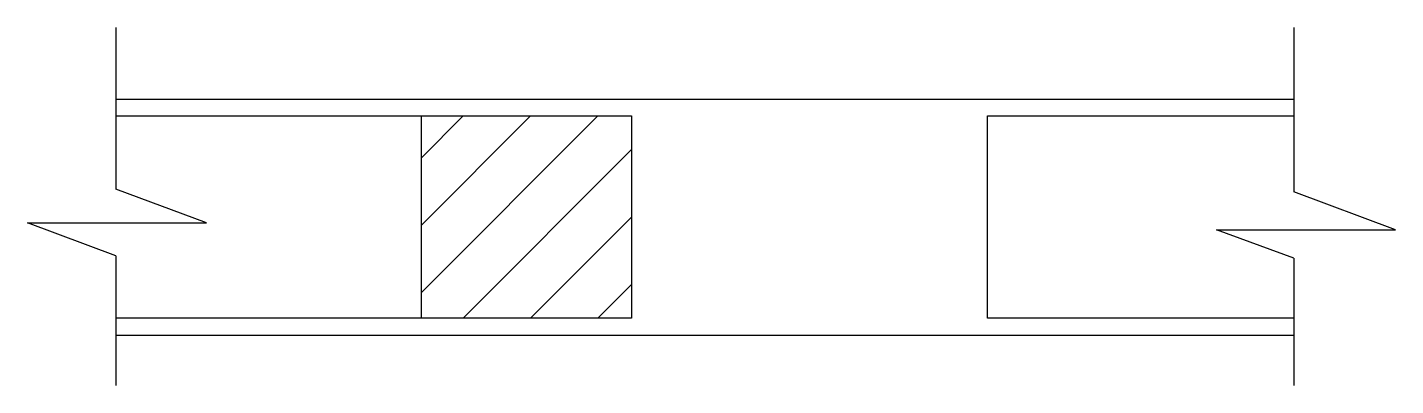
# Model space of a CAD drawing. Header units: metres. Extents: x 13327.8 to 13344.1, y 18529 to 18533.2.
import ezdxf

# ---------------------------------------------------------------- set-up
doc = ezdxf.new("R2010")
doc.units = ezdxf.units.M
doc.layers.add('PUB_DIM', color=90, linetype='Continuous')

msp = doc.modelspace()

# ---------------------------------------------------------------- linework, layer by layer
for points in [[(13328.85, 18532.16), (13334.98, 18532.16), (13334.98, 18529.76), (13328.85, 18529.76)], [(13332.48, 18532.16), (13332.48, 18529.76)], [(13342.85, 18529.76), (13339.21, 18529.76), (13339.21, 18532.16), (13342.85, 18532.16)]]:
    msp.add_lwpolyline(points)
at = {"layer": 'PUB_DIM'}
for p, q in [((13328.85, 18533.21), (13328.85, 18531.29)), ((13342.85, 18533.21), (13342.85, 18531.26)), ((13328.85, 18532.36), (13342.85, 18532.36)), ((13332.48, 18530.06), (13334.58, 18532.16)), ((13332.48, 18530.86), (13333.78, 18532.16)), ((13332.48, 18531.66), (13332.98, 18532.16)), ((13332.98, 18529.76), (13334.98, 18531.76)), ((13329.93, 18530.89), (13328.85, 18531.29)), ((13344.06, 18530.81), (13342.85, 18531.26)), ((13327.8, 18530.89), (13329.93, 18530.89)), ((13328.85, 18530.5), (13327.8, 18530.89)), ((13333.78, 18529.76), (13334.98, 18530.96)), ((13341.93, 18530.81), (13344.06, 18530.81)), ((13342.85, 18530.47), (13341.93, 18530.81)), ((13328.85, 18530.5), (13328.85, 18528.96)), ((13342.85, 18530.47), (13342.85, 18528.96)), ((13334.58, 18529.76), (13334.98, 18530.16)), ((13328.85, 18529.56), (13342.85, 18529.56))]:
    msp.add_line(p, q, dxfattribs=at)

doc.saveas('drawing.dxf')
